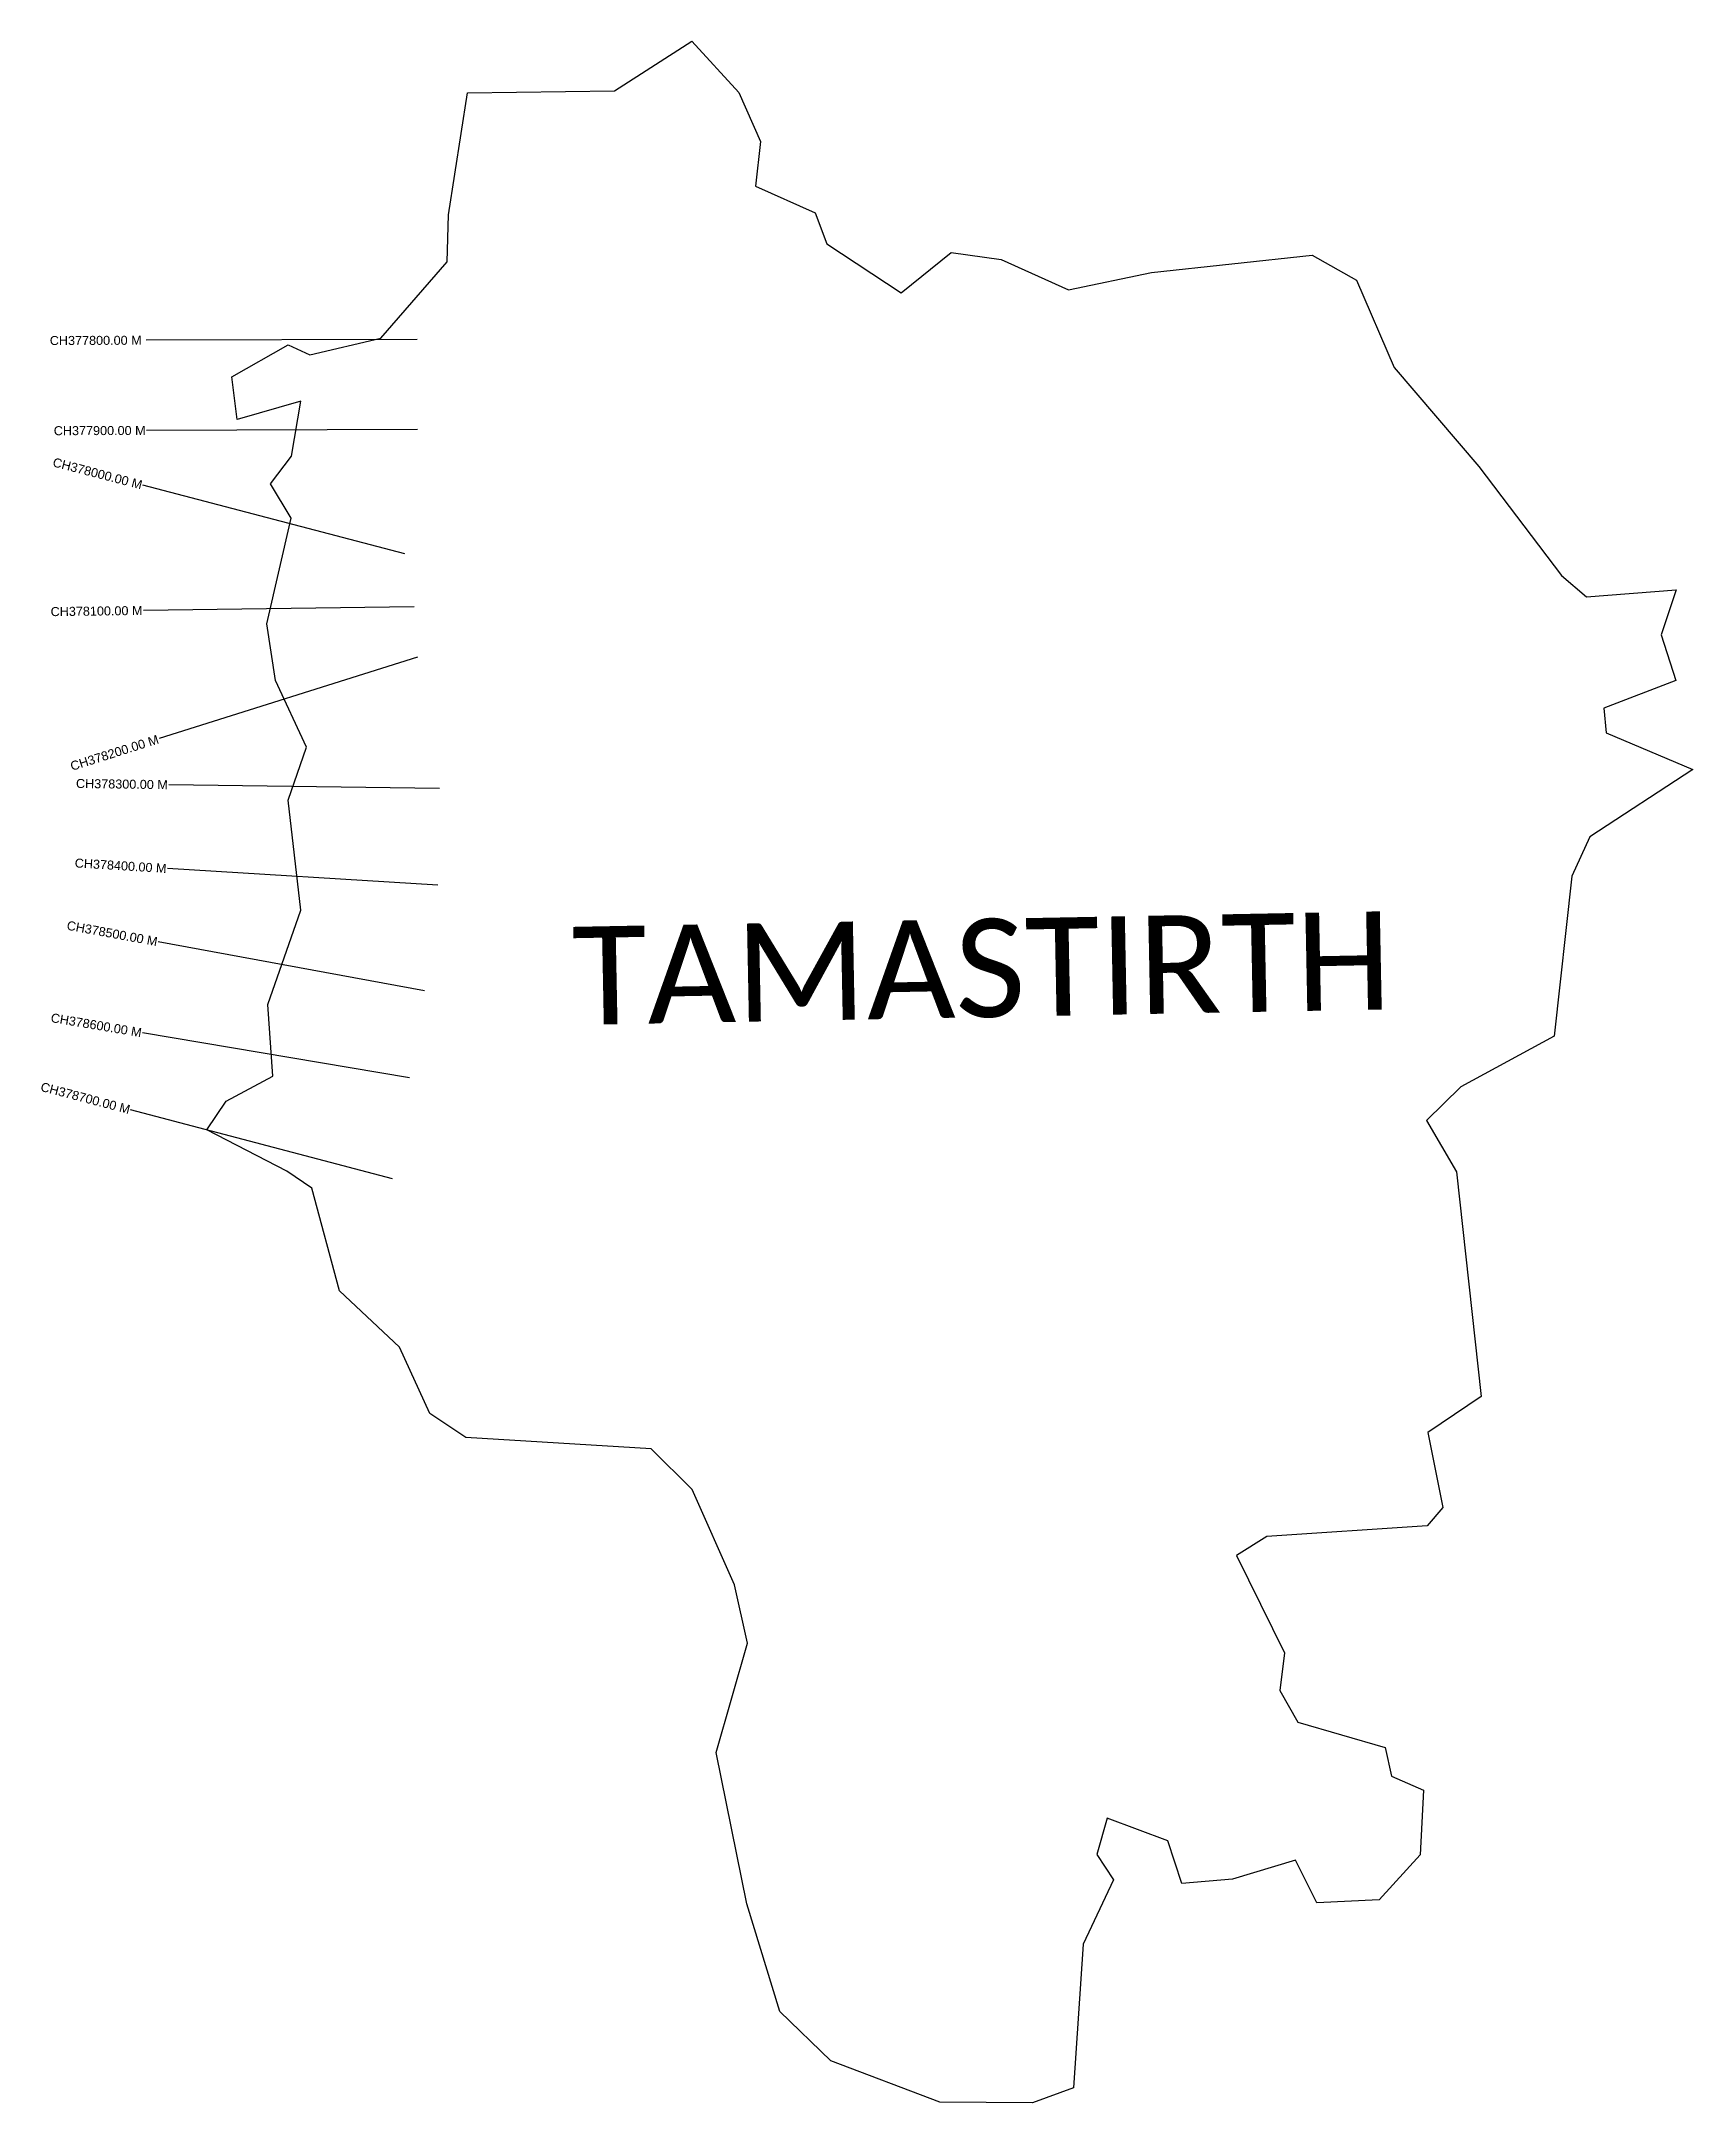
# Model space of a CAD drawing. Header units: metres. Extents: x 301963 to 303792, y 1957840 to 1960124.
import ezdxf
from ezdxf.enums import TextEntityAlignment as Align

# ---------------------------------------------------------------- set-up
doc = ezdxf.new("R2010")
doc.units = ezdxf.units.M
doc.header["$MEASUREMENT"] = 0
for name, color, linetype in [('CS', 134, 'Continuous'), ('CSMark', 6, 'Continuous'), ('village', 3, 'Continuous'), ('VILLAGE NAME', 250, 'Continuous')]:
    doc.layers.add(name, color=color, linetype=linetype)
doc.styles.add('DynamicDimensions', font='arial.ttf')
doc.styles.get("Standard").update_dxf_attribs({"font": 'simplex.shx'})

msp = doc.modelspace()

# ---------------------------------------------------------------- linework, layer by layer
at = {"layer": 'CS'}
for p, q in [((302379.6, 1959793.7), (302079.6, 1959792.8)), ((302379.9, 1959693.7), (302079.9, 1959692.8)), ((302366.1, 1959556.2), (302075.9, 1959632)), ((302376.4, 1959497.3), (302076.4, 1959493.4)), ((302380, 1959441.7), (302093.9, 1959351.4)), ((302404.5, 1959296.3), (302104.5, 1959300.4)), ((302402.4, 1959189.2), (302103, 1959207.5)), ((302387.9, 1959072.2), (302092.8, 1959126.3)), ((302371.3, 1958975.9), (302075.4, 1959025.5)), ((302352.5, 1958863.9), (302062.3, 1958940.1))]:
    msp.add_line(p, q, dxfattribs=at)
at = {"layer": 'village', "color": 3, "true_color": 0x00ff00}
msp.add_polyline3d([(303696.6, 1959358, 0), (303792.4, 1959317.4, 0), (303678.3, 1959242.8, 0), (303658.5, 1959199, 0), (303639, 1959022, 0), (303535.5, 1958965.6, 0), (303497.3, 1958928.6, 0), (303530.7, 1958871.6, 0), (303557.9, 1958622.8, 0), (303499.1, 1958582.8, 0), (303515.5, 1958499.9, 0), (303498.2, 1958479.4, 0), (303320.5, 1958467.7, 0), (303287.2, 1958446.7, 0), (303340.3, 1958338.8, 0), (303335, 1958297, 0), (303354.8, 1958262.2, 0), (303451.7, 1958234.1, 0), (303458.9, 1958202.4, 0), (303494.3, 1958186.7, 0), (303490.6, 1958115.1, 0), (303445.2, 1958065.1, 0), (303376.1, 1958061.8, 0), (303352.3, 1958109.1, 0), (303282.5, 1958088.1, 0), (303226.6, 1958083.5, 0), (303210.9, 1958130.6, 0), (303143.9, 1958155.9, 0), (303132.3, 1958115.3, 0), (303150.7, 1958087.5, 0), (303117.2, 1958016.1, 0), (303106.6, 1957857.2, 0), (303061.3, 1957840.5, 0), (302958.6, 1957841, 0), (302837.7, 1957886.8, 0), (302781.3, 1957941.5, 0), (302744.6, 1958060.7, 0), (302710.6, 1958228.6, 0), (302745.5, 1958349.7, 0), (302731.2, 1958414.1, 0), (302684.2, 1958519.6, 0), (302638.8, 1958564.7, 0), (302433.5, 1958577.4, 0), (302393.8, 1958604.1, 0), (302360, 1958677.5, 0), (302293.6, 1958739.7, 0), (302263, 1958853.6, 0), (302235.2, 1958872.5, 0), (302146.7, 1958918, 0), (302168, 1958949.7, 0), (302219.8, 1958977.5, 0), (302214.1, 1959057, 0), (302250.7, 1959161.6, 0), (302236.9, 1959283.1, 0), (302257.2, 1959342, 0), (302222.6, 1959415.9, 0), (302213.3, 1959478.7, 0), (302240.2, 1959595.6, 0), (302217.2, 1959633.6, 0), (302240.5, 1959664.4, 0), (302250.9, 1959725.3, 0), (302180.3, 1959705, 0), (302174.3, 1959752.1, 0), (302236.9, 1959787.7, 0), (302260.6, 1959776.5, 0), (302339.4, 1959794.9, 0), (302412.7, 1959879.5, 0), (302414.2, 1959931.6, 0), (302435.4, 1960066.9, 0), (302598, 1960069.1, 0), (302684, 1960123.9, 0), (302736, 1960067.1, 0), (302759.7, 1960012.8, 0), (302754.2, 1959963.2, 0), (302820.3, 1959933.7, 0), (302833.3, 1959899.3, 0), (302915.6, 1959845.2, 0), (302971.2, 1959889.8, 0), (303026.6, 1959882.3, 0), (303101.1, 1959848.6, 0), (303192.8, 1959867.9, 0), (303370.9, 1959887.1, 0), (303419.8, 1959859.4, 0), (303461.5, 1959762.6, 0), (303555.6, 1959653, 0), (303646.9, 1959532.2, 0), (303674.7, 1959508.6, 0), (303773.9, 1959516.3, 0), (303757.4, 1959466.5, 0), (303773.8, 1959415.9, 0), (303693.8, 1959385.2, 0)], close=True, dxfattribs=at)

# ---------------------------------------------------------------- texts
at = {"layer": 'CSMark', "style": 'DynamicDimensions'}
for s, rotation, p in [('CH377800.00 M', 0.1686, (302074.5, 1959792.7)), ('CH377900.00 M', 0.1686, (302078.9, 1959692.8)), ('CH378000.00 M', 345.3643, (302074.9, 1959632.3)), ('CH378100.00 M', 0.7424, (302075.4, 1959493.4)), ('CH378200.00 M', 17.5194, (302092.9, 1959351.1)), ('CH378300.00 M', 359.2131, (302103.5, 1959300.4)), ('CH378400.00 M', 356.5086, (302102, 1959207.6)), ('CH378500.00 M', 349.6043, (302091.9, 1959126.5)), ('CH378600.00 M', 350.4774, (302074.4, 1959025.7)), ('CH378700.00 M', 345.2789, (302061.4, 1958940.4))]:
    msp.add_text(s, height=10, rotation=rotation, dxfattribs=at).set_placement(p, align=Align.MIDDLE_RIGHT)
at = {"layer": 'VILLAGE NAME', "insert": (302550.5, 1959142.9), "char_height": 108.748, "attachment_point": 1, "rotation": 1.1028}
msp.add_mtext_dynamic_manual_height_columns('{\\fCalibri|b0|i0|c0|p34;TAMASTIRTH}', width=1571.314, gutter_width=543.7, heights=[0], dxfattribs=at)

doc.saveas('drawing.dxf')
